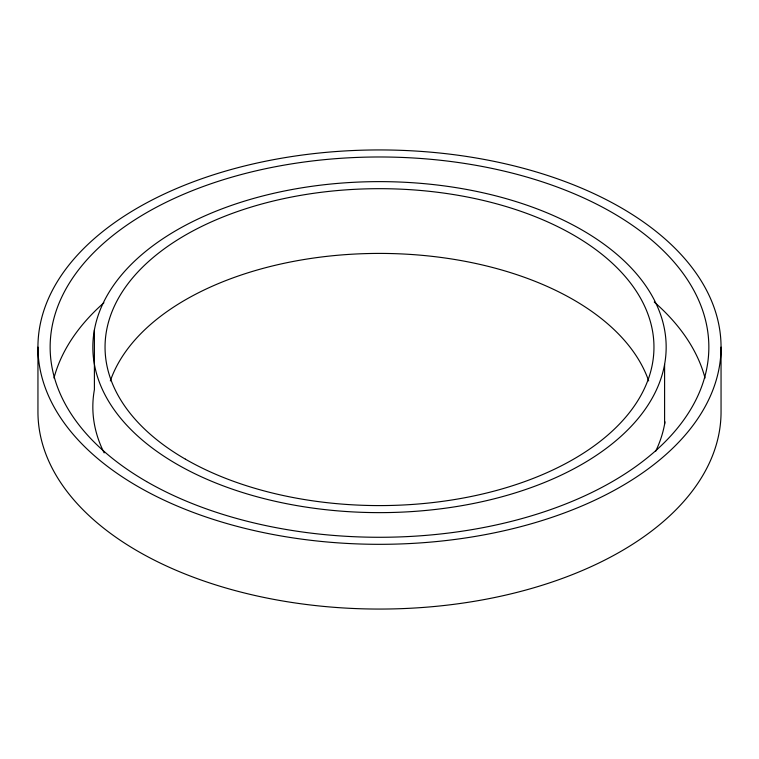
<?xml version="1.0" encoding="UTF-8"?>
<svg xmlns="http://www.w3.org/2000/svg" width="759" height="759" viewBox="0 0 759 759"><rect width="100%" height="100%" fill="white"/><g stroke="black" fill="none" stroke-linecap="round" stroke-linejoin="round"><path stroke-width="1.14" d="M721.05 347.129A341.55 197.188 0 0 1 208.725 517.904A341.55 197.188 0 0 1 208.725 176.354A341.55 197.188 0 0 1 721.05 347.129L721.05 411.871A341.55 197.188 0 0 1 379.5 609.06A341.55 197.188 0 0 1 37.95 411.871L37.95 347.129M664.599 364.386A286.655 165.5 0 0 1 211.068 481.045A286.655 165.5 0 0 1 262.832 195.955A286.655 165.5 0 0 1 664.599 364.386L664.599 424.148M94.401 329.871L94.401 389.633A286.655 165.5 0 0 0 104.135 452.895M110.33 380.914A274.464 158.46 0 0 1 379.5 253.411A274.464 158.46 0 0 1 648.67 380.914M53.965 378.039A329.349 190.148 0 0 1 103.907 302.775M654.249 302.035A329.349 190.148 0 0 1 705.035 378.039M664.988 421.833A286.655 165.5 0 0 1 655.586 451.425M185.424 459.176A274.464 158.46 0 0 0 644.609 388.143A274.464 158.46 0 0 0 308.467 194.076A274.464 158.46 0 0 0 185.424 459.176M146.61 481.586A329.349 190.148 0 0 0 697.625 396.34A329.349 190.148 0 0 0 294.255 163.46A329.349 190.148 0 0 0 146.61 481.586"/></g></svg>
